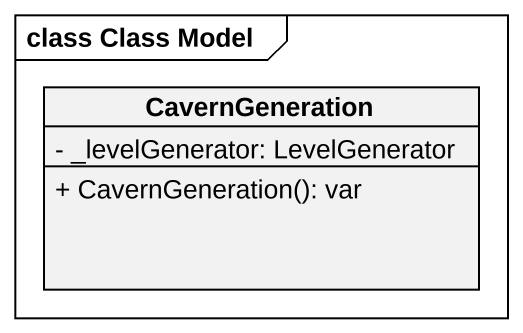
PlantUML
@startuml
mainframe class Class Model
hide circle
hide empty members
skinparam classAttributeIconSize 0
class CavernGeneration {
  - _levelGenerator: LevelGenerator
  + CavernGeneration(): var
}
@enduml
